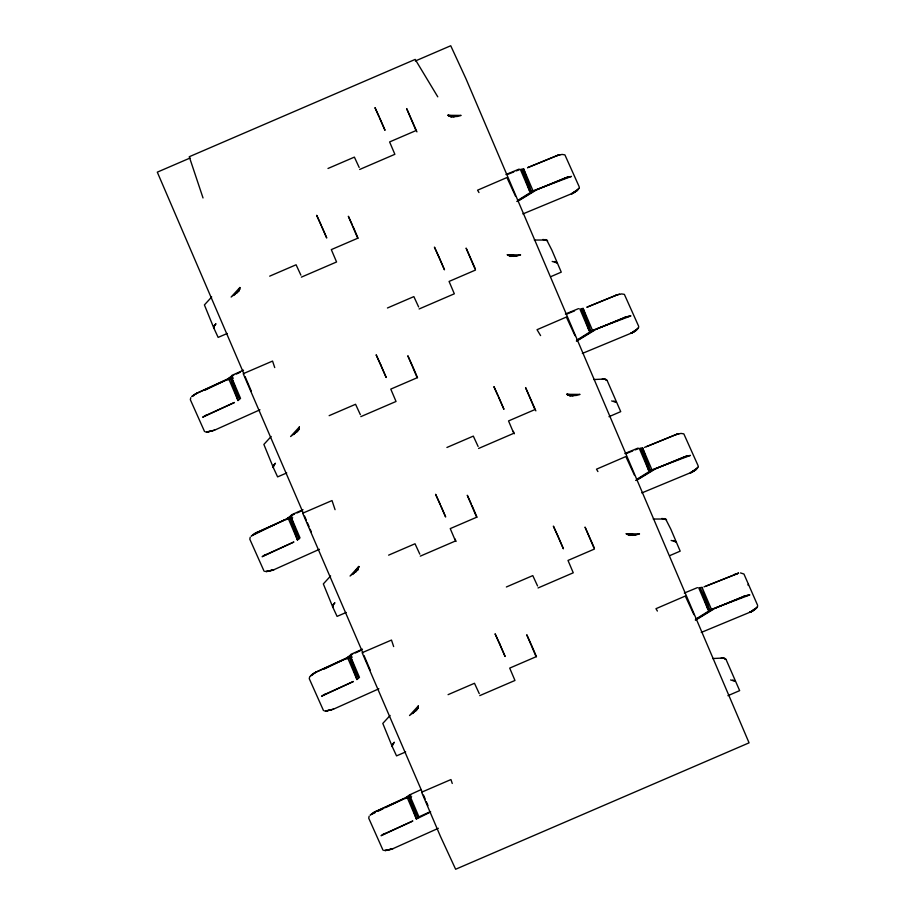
<?xml version="1.0" encoding="UTF-8"?>
<svg xmlns="http://www.w3.org/2000/svg" width="915" height="915" viewBox="0 0 915 915"><rect width="100%" height="100%" fill="white"/><g stroke="black" fill="none" stroke-linecap="round" stroke-linejoin="round"><path stroke-width="1.37" d="M239.879 287.516L238.884 290.936L231.14 297.032L239.879 287.516L238.884 290.936M299.342 427.008L298.347 430.439L290.604 436.535L299.342 427.008L298.347 430.439M353.304 574.048L358.806 566.511L357.811 569.931L350.068 576.027L358.806 566.511L357.811 569.931M418.269 706.003L417.274 709.434L409.531 715.53L418.269 706.003L417.274 709.434M211.697 296.975L204.411 304.924L213.87 328.142L213.778 326.895L215.951 323.727L214.487 325.385L213.87 328.142L218.147 337.395L227.275 333.46M271.16 436.478L263.875 444.427L273.333 467.634L273.242 466.387L275.415 463.23L273.951 464.889L273.333 467.634L277.611 476.887L286.738 472.952M330.624 575.97L323.338 583.919L332.797 607.137L332.705 605.89L334.879 602.722L333.415 604.38L332.797 607.137L337.075 616.39L346.202 612.455M390.099 715.473L382.802 723.422L392.26 746.629L392.169 745.382L394.342 742.225L392.878 743.884L392.26 746.629L396.538 755.882L405.665 751.947M747.967 585.108L748.344 584.147M190.766 397.716L190.343 399.706L204.571 431.606M250.23 537.208L249.806 539.21L264.035 571.109M369.157 816.203L368.734 818.204L382.962 850.092M213.778 326.895L214.487 325.385M273.242 466.387L273.951 464.889M332.705 605.89L333.415 604.38M392.169 745.382L392.878 743.884M355.946 571.966L358.806 566.511M522.877 213.938L573.465 192.939L576.873 190.789L579.309 187.621M582.34 353.43L632.94 332.442L636.337 330.281L638.773 327.113M641.804 492.933L692.403 471.934L695.812 469.784L698.237 466.616M701.267 632.425L751.867 611.437L756.499 608.155L757.7 606.107M237.019 292.972L239.856 289.083L234.377 295.053M296.483 432.475L299.319 428.575L293.841 434.545M415.41 711.47L418.258 707.57L412.768 713.54M351.417 655.746L316.27 671.965L309.693 676.711L309.27 678.701L323.498 710.6M232.49 376.751L197.343 392.97L191.795 396.504L194.357 395.28M292.697 517.787L284.531 520.029L256.806 532.473L251.259 536.007L291.954 516.243M410.881 795.238L375.733 811.468L370.186 815.002L375.31 812.543M232.753 377.483L228.636 378.57L238.003 400.53L240.531 398.38L231.175 376.408L233.737 375.23M290.844 517.341L288.099 518.062L297.466 540.033L300.006 537.871L290.638 515.911L294.493 514.139M351.68 656.478L347.563 657.565L356.93 679.525L359.469 677.375L350.102 655.403L352.664 654.225M409.771 796.336L407.026 797.057L416.394 819.028L430.645 811.971M578.932 188.593L571.475 193.866L575.306 191.898M638.395 328.085L630.938 333.357L634.77 331.39M697.87 467.588L690.402 472.861L694.233 470.893M757.334 607.08L749.865 612.352L753.697 610.385M226.943 379.599L231.175 376.408L239.433 399.455L230.077 377.483L238.003 400.53M286.406 519.102L290.638 515.911L298.896 538.946L289.54 516.986L297.466 540.033M345.87 658.594L350.102 655.403L358.36 678.45L349.004 656.478L356.93 679.525M405.334 798.097L409.565 794.906L421.129 789.599M204.56 416.028L202.672 417.229L234.423 402.497L204.56 416.028L206.71 414.941M264.023 555.519L262.136 556.72L293.887 542L264.023 555.519L266.173 554.444M323.487 695.023L321.6 696.224L353.362 681.492L323.487 695.023L325.637 693.936M382.95 834.514L381.063 835.715L412.825 820.995L382.95 834.514L385.101 833.439M578.108 189.657L571.475 193.866L576.873 190.789M637.572 329.16L630.938 333.357L636.337 330.281M697.036 468.652L690.402 472.861L695.812 469.784M756.499 608.155L749.865 612.352L755.275 609.276M517.524 200.557L533.033 190.88L571.475 176.401L565.047 178.025L536.945 189.634L517.444 201.472M576.988 340.06L592.497 330.384L630.938 315.892L624.51 317.516L596.408 329.125L576.908 340.975M636.451 479.551L651.96 469.875L690.402 455.396L683.974 457.02L655.872 468.629L636.371 480.466M695.915 619.055L711.424 609.379L749.865 594.887L743.438 596.511L715.336 608.12L695.835 619.97M516.884 201.46L534.966 190.354M576.347 340.963L594.43 329.857M635.811 480.455L653.893 469.349M695.274 619.958L713.357 608.852M193.305 395.257L197.343 392.97M252.769 534.76L256.806 532.473M312.244 674.252L316.27 671.965M371.707 813.755L375.733 811.468M204.594 390.362L225.067 380.537L233.233 378.284M310.723 675.499L313.285 674.275M323.521 669.357L343.994 659.532L352.161 657.279M377.872 811.308L382.985 808.86M385.547 807.625L403.458 799.024L411.624 796.782M236.31 374.052L240.165 372.291M297.055 512.96L302.202 510.604M355.237 653.047L360.373 650.691M430.485 811.571L418.933 816.866L409.565 794.906L417.835 817.941L408.467 795.981L416.394 819.028M195.192 394.056L225.067 380.537M254.667 533.559L284.531 520.029M314.131 673.051L343.994 659.532M373.594 812.554L403.458 799.024M231.884 375.39L243.539 370.163M214.625 430.142L206.95 432.109L214.625 430.142L259.963 409.794M291.347 514.893L303.002 509.655M274.088 569.645L266.414 571.601L274.088 569.645L319.426 549.297M350.811 654.385L362.466 649.158M333.552 709.136L325.877 711.104L333.552 709.136L378.89 688.789M393.015 848.64L385.341 850.595L393.015 848.64L438.354 828.292M190.046 158.043L157.3 172.157L243.996 373.972M415.353 60.985L450.729 45.75L466.021 78.862L749.065 742.843L455.636 869.25L440.332 836.138L421.609 792.207L450.946 779.557L452.25 783.469M327.982 168.486L354.391 157.117L359.172 167.456M359.664 169.469L394.868 154.303L389.607 141.939L416.016 130.571L406.649 108.599L416.943 131.874M269.685 276.158L296.094 264.778L300.875 275.129M301.367 277.142L336.571 261.976L331.31 249.612L357.719 238.243L348.352 216.272L352.538 225.319M387.445 307.989L413.854 296.609L418.635 306.96M419.127 308.973L454.332 293.795L449.071 281.443L475.48 270.062L466.112 248.102L475.297 268.781M550.83 276.639L561.261 272.144L551.894 250.172L546.724 240.016L534.314 240.05M329.148 415.662L355.558 404.281L360.338 414.632M360.83 416.634L396.035 401.468L390.774 389.115L417.183 377.735L407.816 355.763L412.002 364.822M446.909 447.481L473.318 436.112L478.099 446.451M478.591 448.464L513.795 433.298L508.534 420.934L534.943 409.565L525.576 387.594L535.87 410.869M608.99 416.691L620.725 411.636L607.091 380.411L604.552 379.027L593.778 379.542M388.612 555.153L415.021 543.773L419.802 554.124M420.294 556.137L455.498 540.971L450.237 528.607L476.646 517.238L467.279 495.267L471.465 504.314M506.372 586.984L532.782 575.604L537.562 585.955M538.054 587.968L573.259 572.79L567.998 560.438L594.407 549.057L585.04 527.097L594.224 547.776M669.757 555.634L680.188 551.139L670.821 529.167L665.651 519.011L653.241 519.045M448.076 694.657L474.485 683.276L479.266 693.627M479.757 695.629L514.962 680.463L509.701 668.11L536.11 656.73L526.743 634.758L530.929 643.817M727.917 695.686L739.652 690.631L726.018 659.406L723.49 658.022L712.705 658.537M505.926 174.548L519.057 169.126M557.944 155.241L527.578 167.662L557.944 155.241L562.107 154.429L564.898 154.864L579.218 186.809M565.39 314.051L578.52 308.63M617.408 294.733L587.041 307.154L617.408 294.733L621.571 293.932L624.362 294.356L638.681 326.312M624.854 453.543L637.984 448.121M644.526 447.378L676.871 434.236L681.035 433.424L683.825 433.859L698.145 465.804M684.317 593.046L697.447 587.624M705.968 586.149L738.531 573.179L703.99 586.881M536.945 189.634L567.311 177.201M596.408 329.125L626.775 316.704M646.505 446.657L676.871 434.236M655.872 468.629L686.239 456.196M715.336 608.12L745.702 595.699M508.511 174.056L513.761 171.94M516.38 170.888L520.315 169.298L529.682 191.269L533.033 190.88L523.666 168.92L521.882 169.229L529.682 191.269M566.659 314.085L574.529 310.917M626.123 453.588L632.688 450.935M635.307 449.883L639.242 448.293L648.609 470.264L651.96 469.875L642.605 447.915L640.809 448.224L648.609 470.264M555.679 156.053L560.14 154.681M565.047 178.025L569.496 176.652M615.143 295.556L619.604 294.184M624.51 317.516L628.96 316.144M674.607 435.048L679.067 433.676M683.974 457.02L688.435 455.647M734.07 574.551L738.531 573.179M743.438 596.511L747.898 595.139M457.431 116.411L461.126 115.404L447.95 115.324L451.255 116.891L457.431 116.411L447.95 115.324L451.255 116.891M516.895 255.903L520.589 254.908L507.413 254.816L510.719 256.394L516.895 255.903L507.413 254.816L510.719 256.394M576.359 395.406L580.053 394.399L566.877 394.319L570.182 395.886L576.359 395.406L566.877 394.319L570.182 395.886M635.822 534.898L639.516 533.903L626.34 533.811L629.646 535.389L635.822 534.898L626.34 533.811L629.646 535.389M212.577 430.965L205.566 431.983M272.041 570.457L265.03 571.475M331.505 709.96L324.493 710.978M390.968 849.452L383.968 850.47M589.146 330.761L581.345 308.721L583.13 308.412L592.497 330.384L589.146 330.761L579.778 308.79M702.068 587.407L698.705 587.785L708.073 609.756L711.424 609.379L702.068 587.407L709.64 609.687L700.272 587.716L708.073 609.756M740.498 572.927L743.941 574.014L757.609 605.307M542.835 239.478L546.724 240.016M602.299 378.97L606.188 379.519M661.762 518.473L665.651 519.011M721.226 657.965L725.115 658.514M447.95 115.324L454.069 116.914M507.413 254.816L513.532 256.406M566.877 394.319L572.996 395.909M626.34 533.811L632.459 535.401M552.191 261.438L556.983 262.891L554.456 261.496M611.655 400.942L616.447 402.383L613.919 400.987M671.13 540.433L675.911 541.886L673.383 540.49M730.593 679.937L735.374 681.378L732.846 679.982M545.088 239.524L547.616 240.919M604.552 379.027L607.091 380.411M664.027 518.519L666.555 519.914M723.49 658.022L726.018 659.406M437.77 96.83L415.204 59.406L189.256 156.739L203.027 197.96M478.991 192.562L477.573 190.194L506.91 177.556L515.522 196.187M540.593 335.599L537.036 329.697L566.374 317.059L574.986 335.679M597.918 471.557L596.5 469.189L625.837 456.551L634.45 475.182M657.393 611.06L655.963 608.692L685.301 596.054L693.913 614.674M379.153 116.674L374.967 107.615L385.021 130.319L379.748 117.966M498.08 395.669L493.906 386.61L503.948 409.314L498.686 396.961M321.451 225.639L316.67 215.288L326.724 237.992L321.977 226.874M440.39 504.634L435.597 494.283L445.651 516.986L440.916 505.869M521.882 169.229L531.249 191.189L523.666 168.92M581.345 308.721L590.713 330.692L583.13 308.412M640.809 448.224L650.176 470.184L642.605 447.915M513.315 431.285L514.367 433.756M353.133 226.611L358.085 238.243M412.596 366.114L417.549 377.746M472.06 505.606L477.012 517.238M531.524 645.109L536.487 656.741M455.018 538.958L456.07 541.428M245.106 376.603L251.259 391.025M303.46 513.475L243.218 373.709L272.556 361.07L274.729 367.578M304.581 516.094L306.25 520.029M307.371 522.648L309.053 526.582M310.162 529.213L311.283 531.832M362.923 652.967L302.682 513.212L332.019 500.562L335.062 509.678M364.044 655.598L370.186 670.02M422.387 792.47L362.146 652.704L391.483 640.065L393.656 646.573M423.508 795.089L425.178 799.024M426.299 801.643L427.98 805.577M439.211 257.458L434.431 247.119L444.484 269.822L439.211 257.458M558.15 536.453L553.369 526.114L563.411 548.817L558.15 536.453M380.915 365.131L376.134 354.791L386.187 377.495L380.915 365.131M499.853 644.126L495.072 633.786L505.114 656.49L499.853 644.126"/></g></svg>
